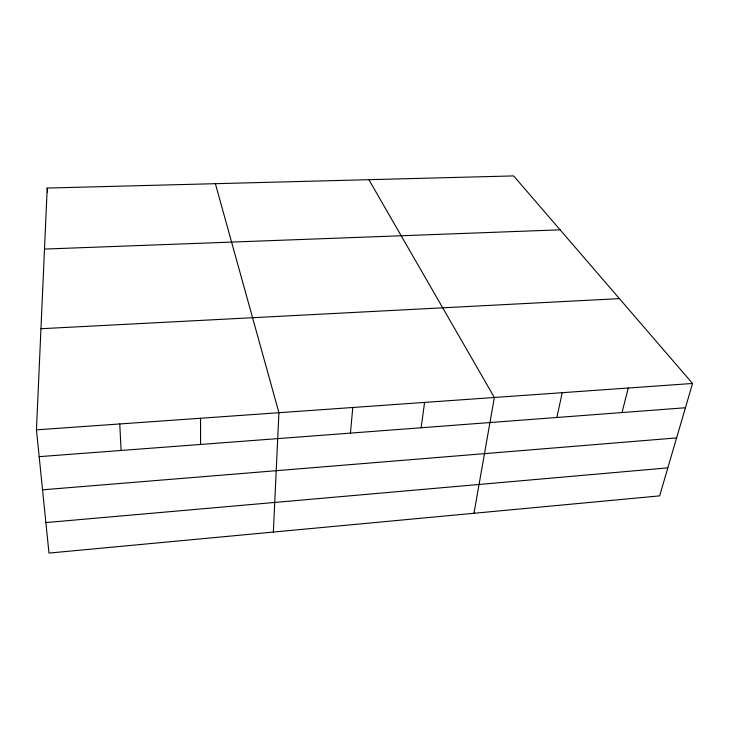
<?xml version="1.0" encoding="UTF-8"?>
<svg xmlns="http://www.w3.org/2000/svg" width="729" height="729" viewBox="0 0 729 729"><rect width="100%" height="100%" fill="white"/><g stroke="black" fill="none" stroke-linecap="round" stroke-linejoin="round"><path stroke-width="1.09" d="M36.45 429.846L47.212 188.064L513.635 175.917L692.55 383.472L659.627 495.884L48.98 553.083L36.45 429.846L692.55 383.472M273.348 532.07L278.925 412.705L215.383 183.681M350.449 433.108L352.79 407.484M421.162 427.759L424.57 402.417M473.978 513.271L494.362 397.478L368.883 179.689M556.865 417.489L562.232 392.685M622.01 412.559L628.27 388.019M45.881 522.575L667.837 467.863M42.546 489.815L676.603 437.919M39.175 456.664L685.433 407.757M40.952 328.724L619.413 298.626M44.496 249.072L560.109 229.826M47.212 188.064L47.576 192.529M119.766 423.959L121.096 450.467M200.557 418.246L200.575 444.453"/></g></svg>
